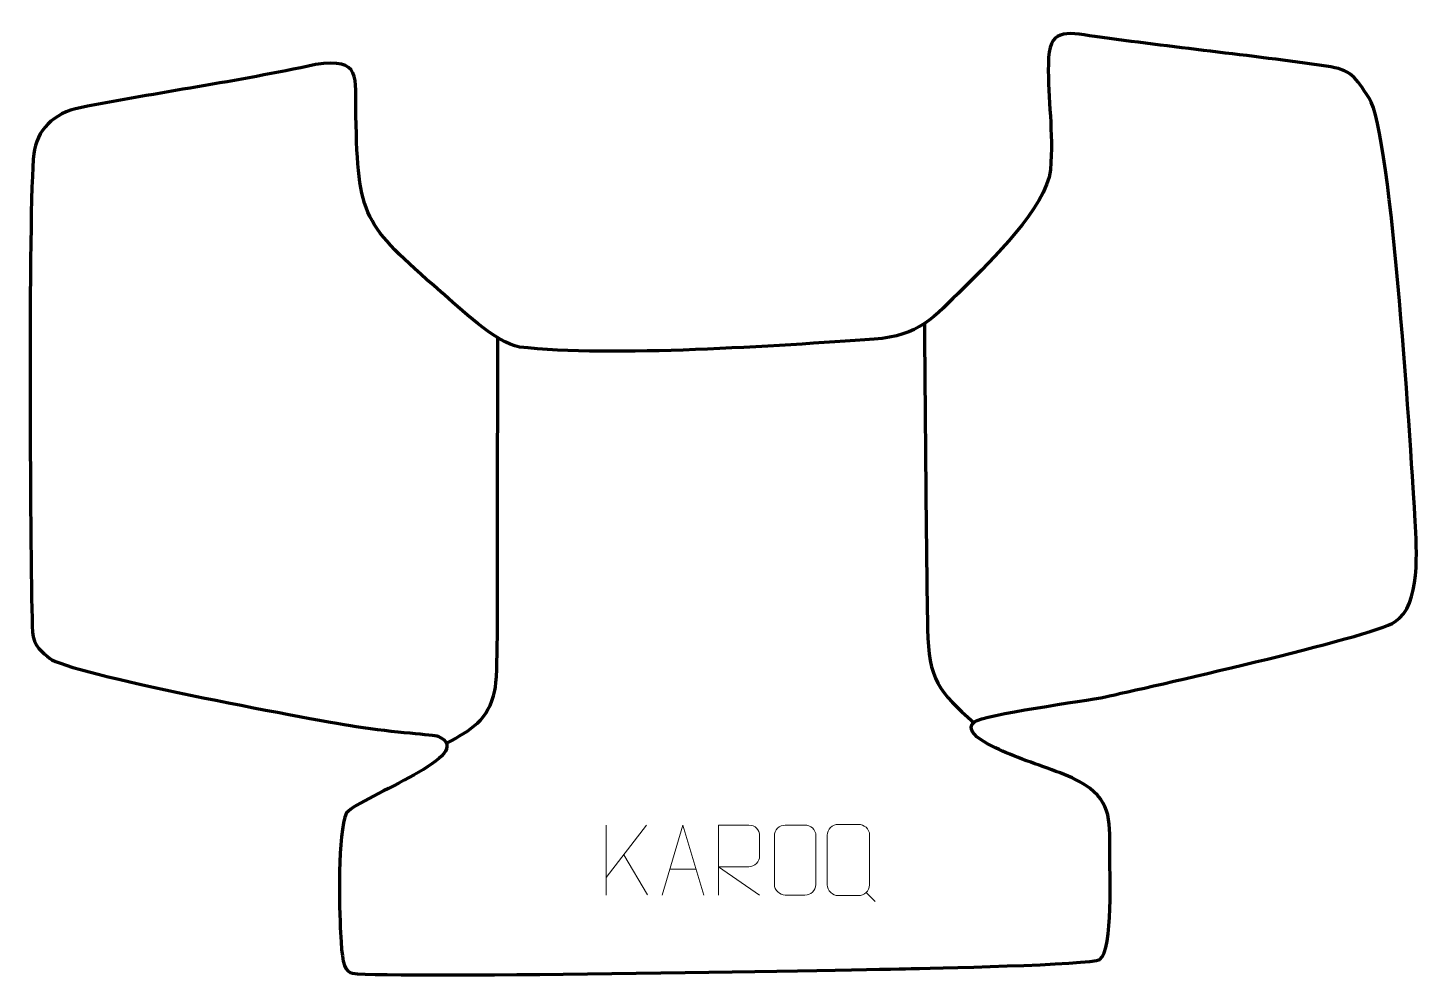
# Model space of a CAD drawing. Header units: millimetres. Extents: x -584 to -87, y 229 to 568.
import ezdxf

# ---------------------------------------------------------------- set-up
doc = ezdxf.new("R2010")
doc.units = ezdxf.units.MM
doc.header["$MEASUREMENT"] = 0
doc.layers.add('layer 2', color=7, linetype='Continuous')
doc.layers.add('layer 3', color=7, linetype='Continuous')

msp = doc.modelspace()

# ---------------------------------------------------------------- linework, layer by layer
at = {"layer": 'layer 2', "color": 142, "lineweight": 158}
for points, knots in [([(-264.1151, 462.3843), (-263.7045, 426.0792), (-263.5956, 389.5965), (-262.9672, 353.3212), (-262.9672, 353.3212), (-262.6579, 335.4695), (-258.9688, 331.045), (-246.3854, 319.991)], [0, 0, 0, 0, 0.33333333, 0.33333333, 0.33333333, 0.33333333, 1, 1, 1, 1]), ([(-434.5397, 312.6495), (-425.6606, 317.5048), (-419.6917, 320.7877), (-417.259, 331.457), (-417.259, 331.457), (-416.0809, 336.624), (-416.408, 364.6122), (-416.3809, 371.2082), (-416.3809, 371.2082), (-416.3277, 384.1599), (-416.3754, 397.1092), (-416.3352, 410.0586), (-416.3352, 410.0586), (-416.2679, 425.8046), (-416.2102, 441.5511), (-416.167, 457.2972)], [0, 0, 0, 0, 0.2, 0.2, 0.2, 0.2, 0.4, 0.4, 0.4, 0.4, 0.6, 0.6, 0.6, 0.6, 1, 1, 1, 1])]:
    msp.add_open_spline(points, degree=3, knots=knots, dxfattribs=at)
at = {"layer": 'layer 3', "color": 242, "lineweight": 158}
msp.add_open_spline([(-481.2613, 554.8109), (-464.5306, 557.1534), (-467.2049, 550.6478), (-466.8191, 536.558), (-466.8191, 536.558), (-466.1038, 500.2595), (-464.3417, 497.9821), (-436.5808, 473.7612), (-436.5808, 473.7612), (-430.1634, 468.1414), (-416.6672, 455.322), (-408.5362, 454.0231), (-408.5362, 454.0231), (-375.3016, 450.1885), (-316.5409, 454.5283), (-282.0625, 456.7757), (-282.0625, 456.7757), (-265.8734, 458.1154), (-261.042, 464.2856), (-250.0467, 475.1395), (-250.0467, 475.1395), (-240.4243, 484.8256), (-220.636, 503.6325), (-219.1163, 517.2958), (-219.1163, 517.2958), (-218.0373, 530.9802), (-220.0996, 542.1466), (-219.8809, 555.1151), (-219.8809, 555.1151), (-219.6652, 567.9036), (-214.2195, 566.3733), (-203.2649, 564.8124), (-203.2649, 564.8124), (-175.8, 560.9513), (-148.1926, 558.1776), (-120.7501, 554.2513), (-120.7501, 554.2513), (-111.686, 552.9545), (-110.525, 550.359), (-105.4546, 542.8329), (-105.4546, 542.8329), (-97.4014, 530.8792), (-90.2239, 412.3054), (-89.0748, 391.9435), (-89.0748, 391.9435), (-88.5346, 382.1888), (-86.9353, 361.9558), (-96.2695, 355.9756), (-96.2695, 355.9756), (-104.9624, 350.4063), (-185.8034, 332.2794), (-199.5242, 329.2495), (-199.5242, 329.2495), (-206.8061, 327.7326), (-242.9871, 322.9273), (-246.2284, 320.3123), (-246.2284, 320.3123), (-251.7801, 315.8333), (-236.1483, 309.8705), (-233.6208, 308.776), (-233.6208, 308.776), (-225.8542, 305.4128), (-217.3919, 303.1543), (-210.0284, 299.6194), (-210.0284, 299.6194), (-210.0284, 299.6194), (-208.8618, 299.0593), (-208.8618, 299.0593), (-208.8618, 299.0593), (-197.5342, 292.611), (-197.8829, 285.9089), (-198.007, 274.0709), (-198.007, 274.0709), (-197.9992, 267.4367), (-196.6356, 238.9897), (-201.5274, 235.5647), (-201.5274, 235.5647), (-204.4222, 233.538), (-263.6944, 232.4017), (-270.7762, 232.232), (-270.7762, 232.232), (-290.3438, 231.7753), (-464.6205, 228.5034), (-468.9411, 230.8266), (-468.9411, 230.8266), (-471.3403, 232.1166), (-471.8227, 235.6957), (-472.3273, 245.112), (-472.3273, 245.112), (-472.7897, 253.7417), (-473.4697, 280.5408), (-470.1799, 287.8564), (-470.1799, 287.8564), (-464.3268, 294.1431), (-422.5894, 308.55), (-437.581, 315.164), (-437.581, 315.164), (-439.1332, 315.8487), (-453.1231, 316.4834), (-466.7688, 318.67), (-466.7688, 318.67), (-485.5127, 321.6735), (-569.1505, 337.3714), (-576.1035, 343.0201), (-576.1035, 343.0201), (-578.3677, 344.8595), (-582.0218, 347.3684), (-582.2079, 352.3561), (-582.2079, 352.3561), (-582.9261, 371.6042), (-583.834, 504.0866), (-581.7043, 523.0055), (-581.7043, 523.0055), (-580.7857, 531.1664), (-574.8135, 537.5177), (-565.1327, 539.4148), (-565.1327, 539.4148), (-537.2247, 544.8839), (-509.3865, 548.7057), (-481.2613, 554.8109)], degree=3, knots=[0, 0, 0, 0, 0.03225806, 0.03225806, 0.03225806, 0.03225806, 0.06451613, 0.06451613, 0.06451613, 0.06451613, 0.09677419, 0.09677419, 0.09677419, 0.09677419, 0.12903226, 0.12903226, 0.12903226, 0.12903226, 0.16129032, 0.16129032, 0.16129032, 0.16129032, 0.19354839, 0.19354839, 0.19354839, 0.19354839, 0.22580645, 0.22580645, 0.22580645, 0.22580645, 0.25806452, 0.25806452, 0.25806452, 0.25806452, 0.29032258, 0.29032258, 0.29032258, 0.29032258, 0.32258065, 0.32258065, 0.32258065, 0.32258065, 0.35483871, 0.35483871, 0.35483871, 0.35483871, 0.38709677, 0.38709677, 0.38709677, 0.38709677, 0.41935484, 0.41935484, 0.41935484, 0.41935484, 0.4516129, 0.4516129, 0.4516129, 0.4516129, 0.48387097, 0.48387097, 0.48387097, 0.48387097, 0.51612903, 0.51612903, 0.51612903, 0.51612903, 0.5483871, 0.5483871, 0.5483871, 0.5483871, 0.58064516, 0.58064516, 0.58064516, 0.58064516, 0.61290323, 0.61290323, 0.61290323, 0.61290323, 0.64516129, 0.64516129, 0.64516129, 0.64516129, 0.67741935, 0.67741935, 0.67741935, 0.67741935, 0.70967742, 0.70967742, 0.70967742, 0.70967742, 0.74193548, 0.74193548, 0.74193548, 0.74193548, 0.77419355, 0.77419355, 0.77419355, 0.77419355, 0.80645161, 0.80645161, 0.80645161, 0.80645161, 0.83870968, 0.83870968, 0.83870968, 0.83870968, 0.87096774, 0.87096774, 0.87096774, 0.87096774, 0.90322581, 0.90322581, 0.90322581, 0.90322581, 0.93548387, 0.93548387, 0.93548387, 0.93548387, 1, 1, 1, 1], dxfattribs=at)
at = {"layer": 'layer 3', "color": 250, "lineweight": 9}
for points in [[(-377.5303, 283.4489), (-377.5303, 283.4489), (-377.5303, 258.4953), (-377.5303, 258.4953)], [(-363.1541, 283.4489), (-363.1541, 283.4489), (-377.5303, 264.8092), (-377.5303, 264.8092)], [(-362.8288, 258.5911), (-362.8288, 258.5911), (-371.2993, 272.9047), (-371.2993, 272.9047)], [(-354.9274, 267.7448), (-354.9274, 267.7448), (-345.4317, 267.7448), (-345.4317, 267.7448)], [(-284.8325, 259.4245), (-284.8325, 259.4245), (-281.6223, 256.2176), (-281.6223, 256.2176)]]:
    msp.add_open_spline(points, degree=3, dxfattribs=at)
for points, knots in [([(-357.65, 258.4954), (-357.65, 258.4954), (-350.279, 283.4489), (-350.279, 283.4489), (-350.279, 283.4489), (-350.279, 283.4489), (-342.7091, 258.4954), (-342.7091, 258.4954)], [0, 0, 0, 0, 0.33333333, 0.33333333, 0.33333333, 0.33333333, 1, 1, 1, 1]), ([(-337.5115, 258.4954), (-337.5115, 258.4954), (-337.5115, 283.4489), (-337.5115, 283.4489), (-337.5115, 283.4489), (-333.9167, 283.4489), (-330.3212, 283.4489), (-326.726, 283.4489), (-326.726, 283.4489), (-324.4007, 283.4112), (-322.8434, 281.9212), (-322.8475, 279.5548), (-322.8475, 279.5548), (-322.8479, 277.5193), (-322.8479, 274.4599), (-322.8475, 272.4239), (-322.8475, 272.4239), (-322.854, 270.5484), (-324.6663, 268.6066), (-326.6758, 268.5875), (-326.6758, 268.5875), (-326.6758, 268.5875), (-337.5115, 268.5875), (-337.5115, 268.5875), (-337.5115, 268.5875), (-337.5115, 268.5875), (-322.8568, 258.4954), (-322.8568, 258.4954)], [0, 0, 0, 0, 0.125, 0.125, 0.125, 0.125, 0.25, 0.25, 0.25, 0.25, 0.375, 0.375, 0.375, 0.375, 0.5, 0.5, 0.5, 0.5, 0.625, 0.625, 0.625, 0.625, 0.75, 0.75, 0.75, 0.75, 1, 1, 1, 1]), ([(-313.699, 283.4486), (-311.3733, 283.4486), (-309.0472, 283.4486), (-306.7211, 283.4486), (-306.7211, 283.4486), (-304.7745, 283.4842), (-302.7831, 281.9926), (-302.7564, 279.555), (-302.7564, 279.555), (-302.7568, 273.8081), (-302.7568, 268.0608), (-302.7564, 262.3131), (-302.7564, 262.3131), (-302.8962, 259.9897), (-304.5734, 258.5101), (-306.7211, 258.4993), (-306.7211, 258.4993), (-309.053, 258.4997), (-311.3849, 258.4997), (-313.7164, 258.4993), (-313.7164, 258.4993), (-315.6414, 258.3939), (-317.6135, 260.2784), (-317.6023, 262.2957), (-317.6023, 262.2957), (-317.602, 268.0658), (-317.602, 273.8355), (-317.6023, 279.6048), (-317.6023, 279.6048), (-317.5981, 281.7429), (-315.8514, 283.4621), (-313.699, 283.4486)], [0, 0, 0, 0, 0.11111111, 0.11111111, 0.11111111, 0.11111111, 0.22222222, 0.22222222, 0.22222222, 0.22222222, 0.33333333, 0.33333333, 0.33333333, 0.33333333, 0.44444444, 0.44444444, 0.44444444, 0.44444444, 0.55555556, 0.55555556, 0.55555556, 0.55555556, 0.66666667, 0.66666667, 0.66666667, 0.66666667, 0.77777778, 0.77777778, 0.77777778, 0.77777778, 1, 1, 1, 1]), ([(-294.7626, 283.7259), (-292.3948, 283.7259), (-290.0268, 283.7259), (-287.6588, 283.7259), (-287.6588, 283.7259), (-285.677, 283.7621), (-283.6497, 282.2436), (-283.6226, 279.762), (-283.6226, 279.762), (-283.6229, 273.9114), (-283.6229, 268.0605), (-283.6226, 262.2091), (-283.6226, 262.2091), (-283.7648, 259.8438), (-285.4723, 258.3375), (-287.6588, 258.3265), (-287.6588, 258.3265), (-290.0328, 258.327), (-292.4066, 258.327), (-294.7801, 258.3265), (-294.7801, 258.3265), (-296.74, 258.2193), (-298.7478, 260.1378), (-298.7363, 262.1915), (-298.7363, 262.1915), (-298.736, 268.0655), (-298.736, 273.9393), (-298.7363, 279.8127), (-298.7363, 279.8127), (-298.732, 281.9893), (-296.9538, 283.7396), (-294.7626, 283.7259)], [0, 0, 0, 0, 0.11111111, 0.11111111, 0.11111111, 0.11111111, 0.22222222, 0.22222222, 0.22222222, 0.22222222, 0.33333333, 0.33333333, 0.33333333, 0.33333333, 0.44444444, 0.44444444, 0.44444444, 0.44444444, 0.55555556, 0.55555556, 0.55555556, 0.55555556, 0.66666667, 0.66666667, 0.66666667, 0.66666667, 0.77777778, 0.77777778, 0.77777778, 0.77777778, 1, 1, 1, 1])]:
    msp.add_open_spline(points, degree=3, knots=knots, dxfattribs=at)

doc.saveas('drawing.dxf')
